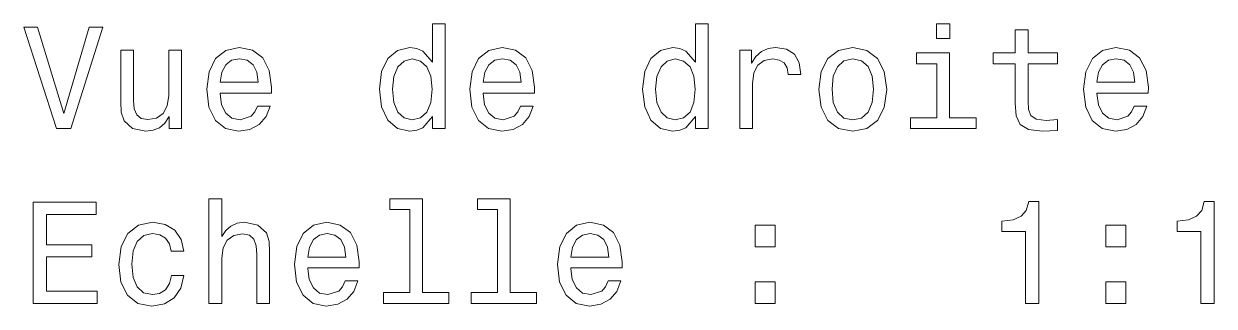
# Model space of a CAD drawing. Extents: x 155 to 1136, y 87 to 920.
# Drawn here: x 222.14 to 263.36, y 291.31 to 301.07 of the extents above; entities that cross this region are included whole.
import ezdxf

# ---------------------------------------------------------------- set-up
doc = ezdxf.new("R2010")
doc.units = 0

msp = doc.modelspace()

# ---------------------------------------------------------------- linework, layer by layer
at = {"color": 7, "lineweight": 13}
for points in [[(224.401, 300.959), (223.524, 297.978), (222.621, 300.959), (222.142, 300.959), (223.272, 297.454), (223.776, 297.454), (224.881, 300.959)], [(236.288, 297.872), (236.288, 297.454), (236.732, 297.454), (236.732, 301.075), (236.293, 301.075), (236.293, 299.749), (235.955, 300.132), (235.749, 300.223), (235.512, 300.258), (235.083, 300.157), (234.75, 299.875), (234.533, 299.421), (234.458, 298.81), (234.533, 298.2), (234.75, 297.741), (235.083, 297.454), (235.512, 297.358), (235.749, 297.393), (235.96, 297.484)], [(245.396, 297.872), (245.396, 297.454), (245.84, 297.454), (245.84, 301.075), (245.401, 301.075), (245.401, 299.749), (245.064, 300.132), (244.857, 300.223), (244.62, 300.258), (244.191, 300.157), (243.858, 299.875), (243.641, 299.421), (243.566, 298.81), (243.641, 298.2), (243.858, 297.741), (244.191, 297.454), (244.62, 297.358), (244.857, 297.393), (245.069, 297.484)], [(254.212, 301.075), (253.743, 301.075), (253.743, 300.571), (254.212, 300.571)], [(256.471, 299.693), (256.471, 298.336), (256.502, 297.898), (256.643, 297.595), (256.925, 297.419), (257.404, 297.358), (257.929, 297.383), (257.929, 297.767), (257.546, 297.736), (257.198, 297.777), (257.011, 297.903), (256.93, 298.115), (256.915, 298.412), (256.915, 299.693), (257.929, 299.693), (257.929, 300.071), (256.915, 300.071), (256.915, 300.863), (256.471, 300.863), (256.471, 300.071), (255.705, 300.071), (255.705, 299.693)], [(227.604, 300.162), (227.16, 300.162), (227.16, 298.599), (227.11, 298.236), (226.963, 297.973), (226.736, 297.812), (226.439, 297.762), (226.202, 297.802), (226.051, 297.923), (225.965, 298.13), (225.945, 298.422), (225.945, 300.162), (225.501, 300.162), (225.501, 298.382), (225.516, 298.024), (225.612, 297.726), (225.904, 297.454), (226.373, 297.358), (226.625, 297.393), (226.842, 297.484), (227.029, 297.64), (227.18, 297.867), (227.18, 297.454), (227.604, 297.454)], [(228.94, 298.679), (230.716, 298.679), (230.721, 298.886), (230.64, 299.466), (230.418, 299.9), (230.065, 300.162), (229.596, 300.258), (229.137, 300.157), (228.784, 299.875), (228.557, 299.416), (228.476, 298.81), (228.552, 298.19), (228.779, 297.736), (229.127, 297.454), (229.581, 297.358), (229.974, 297.424), (230.297, 297.595), (230.534, 297.867), (230.67, 298.23), (230.231, 298.23), (230.141, 298.029), (230.009, 297.878), (229.636, 297.756), (229.349, 297.812), (229.132, 297.988), (228.991, 298.276), (228.94, 298.664)], [(238.048, 298.679), (239.824, 298.679), (239.829, 298.886), (239.748, 299.466), (239.526, 299.9), (239.173, 300.162), (238.704, 300.258), (238.245, 300.157), (237.892, 299.875), (237.665, 299.416), (237.584, 298.81), (237.66, 298.19), (237.887, 297.736), (238.235, 297.454), (238.689, 297.358), (239.082, 297.424), (239.405, 297.595), (239.642, 297.867), (239.778, 298.23), (239.339, 298.23), (239.249, 298.029), (239.118, 297.878), (238.744, 297.756), (238.457, 297.812), (238.24, 297.988), (238.099, 298.276), (238.048, 298.664)], [(246.935, 297.454), (247.378, 297.454), (247.378, 299.002), (247.424, 299.375), (247.56, 299.643), (247.782, 299.804), (248.079, 299.859), (248.301, 299.824), (248.468, 299.723), (248.569, 299.552), (248.604, 299.32), (249.053, 299.32), (248.992, 299.728), (248.826, 300.021), (248.548, 300.197), (248.17, 300.258), (247.913, 300.218), (247.691, 300.117), (247.494, 299.945), (247.338, 299.713), (247.338, 300.162), (246.935, 300.162)], [(249.673, 298.805), (249.754, 298.19), (249.986, 297.736), (250.354, 297.454), (250.848, 297.358), (251.337, 297.454), (251.705, 297.731), (251.937, 298.185), (252.023, 298.805), (251.937, 299.421), (251.705, 299.88), (251.337, 300.157), (250.848, 300.258), (250.354, 300.157), (249.986, 299.875), (249.754, 299.421)], [(254.197, 297.827), (254.197, 300.071), (253.057, 300.071), (253.057, 299.693), (253.753, 299.693), (253.753, 297.827), (252.845, 297.827), (252.845, 297.454), (255.115, 297.454), (255.115, 297.827)], [(259.301, 298.679), (261.076, 298.679), (261.081, 298.886), (261, 299.466), (260.778, 299.9), (260.425, 300.162), (259.956, 300.258), (259.497, 300.157), (259.144, 299.875), (258.917, 299.416), (258.837, 298.81), (258.912, 298.19), (259.139, 297.736), (259.487, 297.454), (259.941, 297.358), (260.334, 297.424), (260.657, 297.595), (260.894, 297.867), (261.03, 298.23), (260.592, 298.23), (260.501, 298.029), (260.37, 297.878), (259.997, 297.756), (259.709, 297.812), (259.492, 297.988), (259.351, 298.276), (259.301, 298.664)], [(228.94, 299.053), (228.996, 299.401), (229.132, 299.658), (229.339, 299.814), (229.611, 299.87), (229.878, 299.814), (230.085, 299.658), (230.211, 299.401), (230.257, 299.053)], [(235.587, 299.859), (235.88, 299.789), (236.102, 299.592), (236.233, 299.264), (236.283, 298.81), (236.233, 298.352), (236.102, 298.024), (235.88, 297.822), (235.587, 297.756), (235.31, 297.822), (235.098, 298.024), (234.957, 298.357), (234.911, 298.81), (234.957, 299.259), (235.098, 299.587), (235.31, 299.789)], [(238.048, 299.053), (238.104, 299.401), (238.24, 299.658), (238.447, 299.814), (238.719, 299.87), (238.986, 299.814), (239.193, 299.658), (239.319, 299.401), (239.365, 299.053)], [(244.695, 299.859), (244.988, 299.789), (245.21, 299.592), (245.341, 299.264), (245.391, 298.81), (245.341, 298.352), (245.21, 298.024), (244.988, 297.822), (244.695, 297.756), (244.418, 297.822), (244.206, 298.024), (244.065, 298.357), (244.02, 298.81), (244.065, 299.259), (244.206, 299.587), (244.418, 299.789)], [(250.127, 298.81), (250.172, 299.264), (250.314, 299.592), (250.54, 299.794), (250.848, 299.865), (251.151, 299.794), (251.378, 299.597), (251.519, 299.264), (251.569, 298.81), (251.519, 298.352), (251.378, 298.019), (251.151, 297.817), (250.848, 297.751), (250.54, 297.817), (250.314, 298.019), (250.172, 298.352)], [(259.301, 299.053), (259.356, 299.401), (259.492, 299.658), (259.699, 299.814), (259.971, 299.87), (260.239, 299.814), (260.445, 299.658), (260.571, 299.401), (260.617, 299.053)], [(222.465, 291.407), (224.684, 291.407), (224.684, 291.831), (222.929, 291.831), (222.929, 293.016), (224.492, 293.016), (224.492, 293.434), (222.929, 293.434), (222.929, 294.483), (224.643, 294.483), (224.643, 294.907), (222.465, 294.907)], [(228.552, 291.407), (228.996, 291.407), (228.996, 292.97), (229.041, 293.328), (229.187, 293.591), (229.414, 293.752), (229.717, 293.813), (229.959, 293.762), (230.11, 293.626), (230.186, 293.399), (230.211, 293.096), (230.211, 291.407), (230.655, 291.407), (230.655, 293.187), (230.635, 293.545), (230.544, 293.843), (230.247, 294.115), (229.783, 294.211), (229.53, 294.176), (229.314, 294.08), (229.132, 293.929), (228.996, 293.722), (228.996, 295.028), (228.552, 295.028)], [(235.507, 294.655), (235.507, 291.78), (234.594, 291.78), (234.594, 291.407), (236.858, 291.407), (236.858, 291.78), (235.95, 291.78), (235.95, 295.028), (234.811, 295.028), (234.811, 294.655)], [(238.543, 294.655), (238.543, 291.78), (237.63, 291.78), (237.63, 291.407), (239.894, 291.407), (239.894, 291.78), (238.986, 291.78), (238.986, 295.028), (237.847, 295.028), (237.847, 294.655)], [(256.829, 291.407), (257.288, 291.407), (257.288, 294.932), (256.945, 294.932), (256.855, 294.625), (256.673, 294.418), (256.396, 294.297), (256.012, 294.256), (256.012, 293.898), (256.829, 293.898)], [(262.901, 291.407), (263.36, 291.407), (263.36, 294.932), (263.017, 294.932), (262.927, 294.625), (262.745, 294.418), (262.468, 294.297), (262.084, 294.256), (262.084, 293.898), (262.901, 293.898)], [(227.241, 293.218), (227.68, 293.218), (227.589, 293.621), (227.372, 293.939), (227.034, 294.135), (226.595, 294.211), (226.111, 294.11), (225.743, 293.828), (225.511, 293.369), (225.43, 292.754), (225.506, 292.143), (225.733, 291.689), (226.091, 291.407), (226.58, 291.311), (227.014, 291.387), (227.352, 291.599), (227.584, 291.932), (227.685, 292.375), (227.261, 292.375), (227.185, 292.093), (227.044, 291.881), (226.842, 291.75), (226.595, 291.71), (226.288, 291.775), (226.066, 291.977), (225.93, 292.305), (225.884, 292.769), (225.93, 293.223), (226.071, 293.55), (226.298, 293.752), (226.595, 293.823), (226.857, 293.777), (227.054, 293.661), (227.185, 293.47)], [(231.976, 292.633), (233.752, 292.633), (233.757, 292.839), (233.676, 293.419), (233.454, 293.853), (233.101, 294.115), (232.632, 294.211), (232.173, 294.11), (231.82, 293.828), (231.593, 293.369), (231.512, 292.764), (231.588, 292.143), (231.815, 291.689), (232.163, 291.407), (232.617, 291.311), (233.01, 291.377), (233.333, 291.548), (233.57, 291.821), (233.706, 292.184), (233.267, 292.184), (233.177, 291.982), (233.046, 291.831), (232.672, 291.71), (232.385, 291.765), (232.168, 291.942), (232.027, 292.229), (231.976, 292.617)], [(241.084, 292.633), (242.86, 292.633), (242.865, 292.839), (242.784, 293.419), (242.562, 293.853), (242.209, 294.115), (241.74, 294.211), (241.281, 294.11), (240.928, 293.828), (240.701, 293.369), (240.62, 292.764), (240.696, 292.143), (240.923, 291.689), (241.271, 291.407), (241.725, 291.311), (242.118, 291.377), (242.441, 291.548), (242.678, 291.821), (242.814, 292.184), (242.375, 292.184), (242.285, 291.982), (242.154, 291.831), (241.78, 291.71), (241.493, 291.765), (241.276, 291.942), (241.135, 292.229), (241.084, 292.617)], [(247.464, 293.364), (248.16, 293.364), (248.16, 294.115), (247.464, 294.115)], [(259.608, 293.364), (260.304, 293.364), (260.304, 294.115), (259.608, 294.115)], [(231.976, 293.006), (232.032, 293.354), (232.168, 293.611), (232.375, 293.767), (232.647, 293.823), (232.914, 293.767), (233.121, 293.611), (233.247, 293.354), (233.293, 293.006)], [(241.084, 293.006), (241.14, 293.354), (241.276, 293.611), (241.483, 293.767), (241.755, 293.823), (242.022, 293.767), (242.229, 293.611), (242.355, 293.354), (242.401, 293.006)], [(247.464, 291.407), (248.16, 291.407), (248.16, 292.158), (247.464, 292.158)], [(259.608, 291.407), (260.304, 291.407), (260.304, 292.158), (259.608, 292.158)]]:
    msp.add_lwpolyline(points, close=True, dxfattribs=at)

doc.saveas('drawing.dxf')
